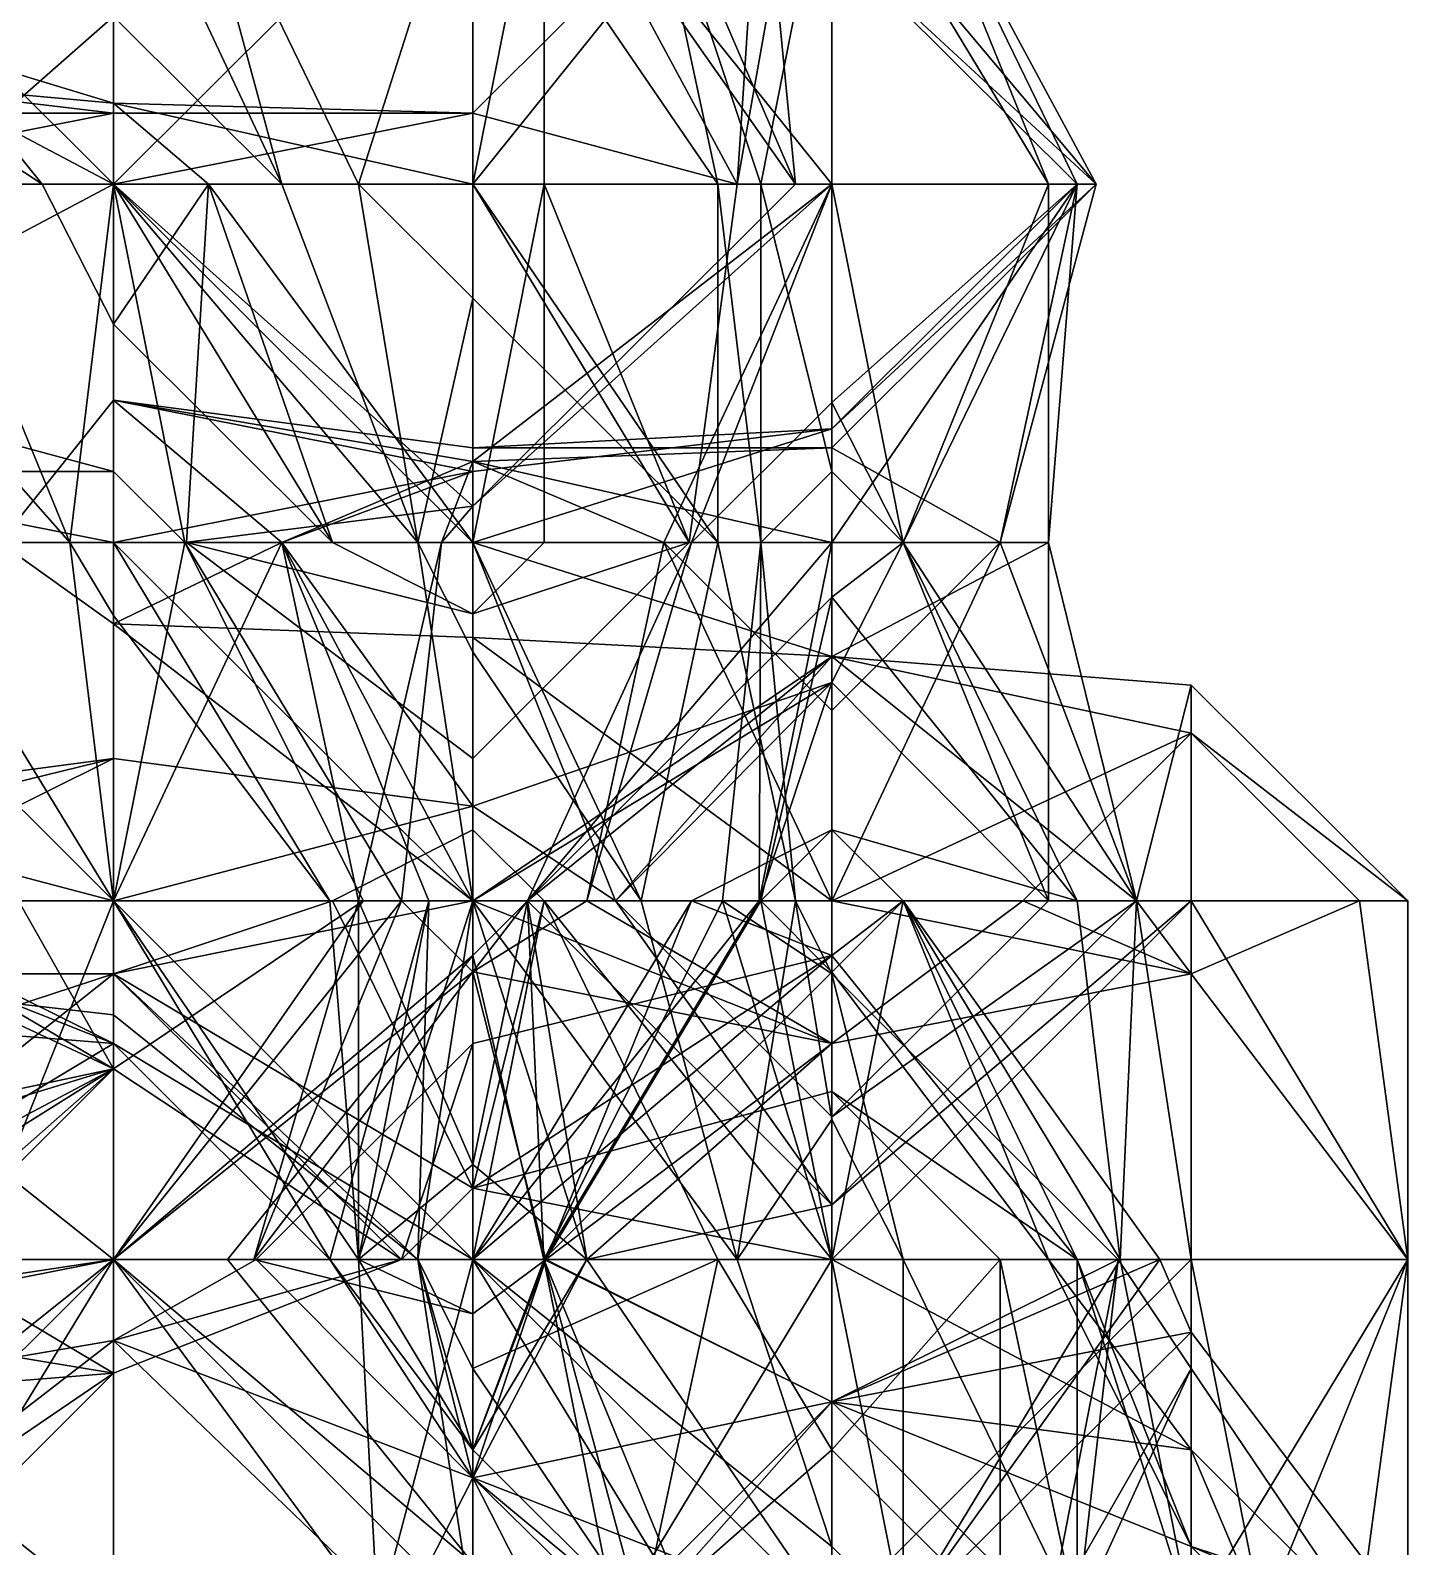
# Model space of a CAD drawing. Header units: metres. Extents: x 15 to 162, y 15 to 204.
# Drawn here: x 132.79 to 156.17, y 128.96 to 154.7 of the extents above; entities that cross this region are included whole.
import ezdxf

# ---------------------------------------------------------------- set-up
doc = ezdxf.new("R2010")
doc.units = ezdxf.units.M

msp = doc.modelspace()

# ---------------------------------------------------------------- linework, layer by layer
at = {"layer": 'fALFF_NINET_XXX_pre-post.nii', "color": 116, "linetype": 'CONTINUOUS'}
for points in [[(132.98969, 152.08333, 53.129032), (128.1, 158.16667, 50.36384), (128.1, 155.3171, 53.129032)], [(132.98969, 152.08333, 53.129032), (134.2, 152.08333, 51.957756), (128.1, 158.16667, 50.36384)], [(134.2, 152.08333, 51.957756), (134.2, 158.16667, 50.36384), (128.1, 158.16667, 50.36384)], [(140.3, 152.08333, 51.957756), (140.3, 158.16667, 51.957756), (134.2, 152.08333, 51.957756)], [(140.3, 158.16667, 51.957756), (134.2, 158.16667, 50.36384), (134.2, 152.08333, 51.957756)], [(134.2, 158.16667, 113.33256), (137.05737, 152.08333, 118.064514), (134.2, 154.9329, 118.064514)], [(134.2, 158.16667, 113.33256), (135.41031, 158.16667, 112.16129), (137.05737, 152.08333, 118.064514)], [(135.41031, 158.16667, 112.16129), (140.3, 158.16667, 109.02326), (138.36258, 152.08333, 112.16129)], [(135.41031, 158.16667, 112.16129), (138.36258, 152.08333, 112.16129), (137.05737, 152.08333, 118.064514)], [(140.3, 158.16667, 109.02326), (140.3, 152.08333, 110.28637), (138.36258, 152.08333, 112.16129)], [(141.51031, 158.16667, 53.129032), (140.3, 152.08333, 51.957756), (141.51031, 152.08333, 53.129032)], [(140.3, 158.16667, 51.957756), (140.3, 152.08333, 51.957756), (141.51031, 158.16667, 53.129032)], [(140.3, 153.28807, 64.935486), (145.19196, 158.16667, 64.935486), (144.78717, 152.08333, 59.032257)], [(140.3, 152.08333, 66.272316), (145.19196, 158.16667, 64.935486), (140.3, 153.28807, 64.935486)], [(140.3, 152.08333, 66.272316), (145.78047, 152.08333, 70.83871), (145.19196, 158.16667, 64.935486)], [(144.46259, 152.08333, 106.258064), (140.3, 158.16667, 109.02326), (143.15738, 158.16667, 106.258064)], [(140.3, 152.08333, 110.28637), (140.3, 158.16667, 109.02326), (144.46259, 152.08333, 106.258064)], [(141.51031, 152.08333, 53.129032), (144.78717, 152.08333, 59.032257), (141.51031, 158.16667, 53.129032)], [(144.78717, 152.08333, 59.032257), (145.86897, 158.16667, 59.032257), (141.51031, 158.16667, 53.129032)], [(146.4, 152.08333, 71.73803), (146.4, 156.23454, 76.741936), (141.51031, 158.16667, 76.741936)], [(146.4, 152.08333, 71.73803), (141.51031, 158.16667, 76.741936), (145.78047, 152.08333, 70.83871)], [(145.78047, 152.08333, 70.83871), (141.51031, 158.16667, 76.741936), (143.15738, 158.16667, 70.83871)], [(145.78047, 152.08333, 70.83871), (143.15738, 158.16667, 70.83871), (145.19196, 158.16667, 64.935486)], [(143.15738, 158.16667, 100.354836), (146.4, 158.16667, 95.62289), (145.19196, 152.08333, 100.354836)], [(145.19196, 152.08333, 100.354836), (144.46259, 152.08333, 106.258064), (143.15738, 158.16667, 100.354836)], [(144.46259, 152.08333, 106.258064), (143.15738, 158.16667, 106.258064), (143.15738, 158.16667, 100.354836)], [(145.19196, 158.16667, 64.935486), (145.86897, 158.16667, 59.032257), (144.78717, 152.08333, 59.032257)], [(146.4, 158.16667, 95.62289), (146.4, 152.08333, 98.00749), (145.19196, 152.08333, 100.354836)], [(146.4, 157.42526, 82.645164), (150.88716, 152.08333, 82.645164), (147.6103, 158.16667, 88.548386)], [(150.0744, 152.08333, 94.451614), (146.4, 158.16667, 95.62289), (147.6103, 158.16667, 94.451614)], [(146.4, 152.08333, 98.00749), (146.4, 158.16667, 95.62289), (150.0744, 152.08333, 94.451614)], [(150.88716, 152.08333, 82.645164), (150.56258, 152.08333, 88.548386), (147.6103, 158.16667, 88.548386)], [(150.56258, 152.08333, 88.548386), (150.0744, 152.08333, 94.451614), (147.6103, 158.16667, 88.548386)], [(150.0744, 152.08333, 94.451614), (147.6103, 158.16667, 94.451614), (147.6103, 158.16667, 88.548386)], [(146.4, 157.42526, 82.645164), (146.4, 156.23454, 76.741936), (150.88716, 152.08333, 82.645164)], [(150.56258, 152.08333, 76.741936), (146.4, 156.23454, 76.741936), (146.4, 152.08333, 71.73803)], [(150.88716, 152.08333, 82.645164), (146.4, 156.23454, 76.741936), (150.56258, 152.08333, 76.741936)], [(134.2, 152.08333, 54.30031), (132.98969, 152.08333, 53.129032), (128.1, 155.3171, 53.129032)], [(134.2, 152.08333, 54.30031), (128.1, 155.3171, 53.129032), (134.2, 153.46095, 59.032257)], [(134.2, 153.46095, 59.032257), (128.1, 155.3171, 53.129032), (128.1, 154.01546, 59.032257)], [(130.95737, 152.08333, 123.96774), (128.1, 154.9329, 123.96774), (134.2, 154.9329, 118.064514)], [(130.95737, 152.08333, 123.96774), (134.2, 154.9329, 118.064514), (134.2, 152.08333, 120.82972)], [(137.05737, 152.08333, 118.064514), (134.2, 152.08333, 120.82972), (134.2, 154.9329, 118.064514)], [(134.2, 153.46095, 59.032257), (128.1, 154.01546, 59.032257), (134.2, 153.28807, 64.935486)], [(128.1, 154.01546, 59.032257), (128.1, 153.28807, 64.935486), (134.2, 153.28807, 64.935486)], [(135.81284, 152.08333, 59.032257), (134.2, 152.08333, 54.30031), (134.2, 153.46095, 59.032257)], [(140.3, 152.08333, 63.374683), (135.81284, 152.08333, 59.032257), (134.2, 153.46095, 59.032257)], [(140.3, 152.08333, 63.374683), (134.2, 153.46095, 59.032257), (140.3, 153.28807, 64.935486)], [(140.3, 153.28807, 64.935486), (134.2, 153.46095, 59.032257), (134.2, 153.28807, 64.935486)], [(134.2, 153.28807, 64.935486), (128.1, 153.28807, 64.935486), (128.1, 152.08333, 69.667435)], [(134.2, 152.08333, 67.28283), (134.2, 153.28807, 64.935486), (128.1, 152.08333, 69.667435)], [(140.3, 153.28807, 64.935486), (134.2, 153.28807, 64.935486), (134.2, 152.08333, 67.28283)], [(140.3, 152.08333, 66.272316), (140.3, 153.28807, 64.935486), (134.2, 152.08333, 67.28283)], [(140.3, 153.28807, 64.935486), (144.78717, 152.08333, 59.032257), (140.3, 152.08333, 63.374683)], [(128.1, 148.84956, 64.935486), (134.2, 147.207, 64.935486), (134.2, 152.08333, 67.28283)], [(128.1, 152.08333, 69.667435), (128.1, 148.84956, 64.935486), (134.2, 152.08333, 67.28283)], [(133.45656, 146, 123.96774), (128.1, 152.08333, 126.73294), (130.95737, 152.08333, 123.96774)], [(128.1, 146, 129.1515), (128.1, 152.08333, 126.73294), (133.45656, 146, 123.96774)], [(130.95737, 152.08333, 123.96774), (134.2, 152.08333, 120.82972), (133.45656, 146, 123.96774)], [(134.2, 152.08333, 51.957756), (132.98969, 152.08333, 53.129032), (134.2, 149.70703, 53.129032)], [(134.2, 149.70703, 53.129032), (132.98969, 152.08333, 53.129032), (134.2, 152.08333, 54.30031)], [(134.2, 152.08333, 120.82972), (134.2, 146, 123.06842), (133.45656, 146, 123.96774)], [(137.91719, 146, 53.129032), (134.2, 152.08333, 51.957756), (134.2, 149.70703, 53.129032)], [(137.91719, 146, 53.129032), (140.3, 146, 51.957756), (134.2, 152.08333, 51.957756)], [(140.3, 146, 51.957756), (140.3, 152.08333, 51.957756), (134.2, 152.08333, 51.957756)], [(134.2, 149.70703, 53.129032), (134.2, 152.08333, 54.30031), (135.81284, 152.08333, 59.032257)], [(134.2, 149.70703, 53.129032), (135.81284, 152.08333, 59.032257), (137.91719, 146, 53.129032)], [(140.3, 146.61784, 70.83871), (134.2, 152.08333, 67.28283), (135.41031, 146, 64.935486)], [(140.3, 146.61784, 70.83871), (140.3, 152.08333, 66.272316), (134.2, 152.08333, 67.28283)], [(134.2, 152.08333, 67.28283), (134.2, 147.207, 64.935486), (135.41031, 146, 64.935486)], [(139.3707, 146, 118.064514), (134.2, 152.08333, 120.82972), (137.05737, 152.08333, 118.064514)], [(134.2, 146, 123.06842), (134.2, 152.08333, 120.82972), (139.3707, 146, 118.064514)], [(137.91719, 146, 53.129032), (135.81284, 152.08333, 59.032257), (135.43906, 146, 59.032257)], [(140.3, 146, 62.588142), (135.43906, 146, 59.032257), (135.81284, 152.08333, 59.032257)], [(140.3, 146, 62.588142), (135.81284, 152.08333, 59.032257), (140.3, 152.08333, 63.374683)], [(138.36258, 152.08333, 112.16129), (139.3707, 146, 118.064514), (137.05737, 152.08333, 118.064514)], [(140.3, 152.08333, 110.28637), (140.3, 150.15121, 112.16129), (138.36258, 152.08333, 112.16129)], [(140.3, 150.15121, 112.16129), (139.3707, 146, 118.064514), (138.36258, 152.08333, 112.16129)], [(141.51031, 152.08333, 53.129032), (140.3, 146, 51.957756), (141.51031, 146, 53.129032)], [(140.3, 152.08333, 51.957756), (140.3, 146, 51.957756), (141.51031, 152.08333, 53.129032)], [(143.97441, 146, 59.032257), (140.3, 152.08333, 63.374683), (144.78717, 152.08333, 59.032257)], [(140.3, 146, 62.588142), (140.3, 152.08333, 63.374683), (143.97441, 146, 59.032257)], [(140.3, 146.61784, 70.83871), (145.78047, 152.08333, 70.83871), (140.3, 152.08333, 66.272316)], [(140.3, 146.61784, 70.83871), (140.3, 147.37762, 76.741936), (146.4, 152.08333, 71.73803)], [(140.3, 146.61784, 70.83871), (146.4, 152.08333, 71.73803), (145.78047, 152.08333, 70.83871)], [(140.3, 147.37762, 76.741936), (143.54263, 146, 76.741936), (146.4, 152.08333, 71.73803)], [(140.3, 152.08333, 110.28637), (144.46259, 146, 112.16129), (140.3, 150.15121, 112.16129)], [(140.3, 152.08333, 110.28637), (144.46259, 152.08333, 106.258064), (144.46259, 146, 112.16129)], [(141.51031, 146, 53.129032), (143.97441, 146, 59.032257), (141.51031, 152.08333, 53.129032)], [(143.97441, 146, 59.032257), (144.78717, 152.08333, 59.032257), (141.51031, 152.08333, 53.129032)], [(143.54263, 146, 76.741936), (144.01718, 146, 70.83871), (146.4, 152.08333, 71.73803)], [(146.4, 148.3763, 70.83871), (146.4, 152.08333, 71.73803), (144.01718, 146, 70.83871)], [(145.19196, 152.08333, 100.354836), (145.19196, 146, 106.258064), (144.46259, 152.08333, 106.258064)], [(144.46259, 152.08333, 106.258064), (145.19196, 146, 106.258064), (144.46259, 146, 112.16129)], [(146.4, 152.08333, 98.00749), (146.4, 147.207, 100.354836), (145.19196, 152.08333, 100.354836)], [(146.4, 147.207, 100.354836), (145.19196, 146, 106.258064), (145.19196, 152.08333, 100.354836)], [(146.4, 148.3763, 70.83871), (150.56258, 152.08333, 76.741936), (146.4, 152.08333, 71.73803)], [(146.4, 148.3763, 70.83871), (147.6103, 146, 70.83871), (150.56258, 152.08333, 76.741936)], [(146.4, 147.60843, 82.645164), (150.88716, 152.08333, 82.645164), (149.25737, 146, 76.741936)], [(146.4, 147.93213, 88.548386), (150.88716, 152.08333, 82.645164), (146.4, 147.60843, 82.645164)], [(150.56258, 152.08333, 88.548386), (150.88716, 152.08333, 82.645164), (146.4, 147.93213, 88.548386)], [(146.4, 146, 90.89573), (150.56258, 152.08333, 88.548386), (146.4, 147.93213, 88.548386)], [(146.4, 146, 90.89573), (150.0744, 146, 94.451614), (150.56258, 152.08333, 88.548386)], [(146.4, 152.08333, 98.00749), (147.6103, 146, 100.354836), (146.4, 147.207, 100.354836)], [(146.4, 152.08333, 98.00749), (150.0744, 152.08333, 94.451614), (147.6103, 146, 100.354836)], [(147.6103, 146, 70.83871), (149.25737, 146, 76.741936), (150.56258, 152.08333, 76.741936)], [(150.0744, 152.08333, 94.451614), (150.0744, 146, 94.451614), (147.6103, 146, 100.354836)], [(150.88716, 152.08333, 82.645164), (150.56258, 152.08333, 76.741936), (149.25737, 146, 76.741936)], [(150.0744, 146, 94.451614), (150.0744, 152.08333, 94.451614), (150.56258, 152.08333, 88.548386)], [(140.3, 150.15121, 112.16129), (140.3, 146, 117.1652), (139.3707, 146, 118.064514)], [(144.46259, 146, 112.16129), (140.3, 146, 117.1652), (140.3, 150.15121, 112.16129)], [(134.2, 147.207, 64.935486), (128.1, 148.84956, 64.935486), (128.1, 147.207, 59.032257)], [(134.2, 146, 79.50713), (132.26257, 146, 82.645164), (134.2, 148.41896, 82.645164)], [(132.26257, 146, 82.645164), (134.2, 146, 85.783195), (134.2, 148.41896, 82.645164)], [(137.05737, 146, 76.741936), (134.2, 146, 79.50713), (134.2, 148.41896, 82.645164)], [(137.05737, 146, 76.741936), (134.2, 148.41896, 82.645164), (140.3, 147.37762, 76.741936)], [(140.3, 147.37762, 76.741936), (134.2, 148.41896, 82.645164), (140.3, 147.60843, 82.645164)], [(134.2, 146, 85.783195), (140.3, 147.20474, 88.548386), (134.2, 148.41896, 82.645164)], [(134.2, 148.41896, 82.645164), (140.3, 147.20474, 88.548386), (140.3, 147.60843, 82.645164)], [(144.01718, 146, 70.83871), (146.4, 146, 68.53276), (146.4, 148.3763, 70.83871)], [(147.6103, 146, 70.83871), (146.4, 148.3763, 70.83871), (146.4, 146, 68.53276)], [(146.4, 147.60843, 82.645164), (140.3, 147.60843, 82.645164), (146.4, 147.93213, 88.548386)], [(140.3, 147.60843, 82.645164), (140.3, 147.20474, 88.548386), (146.4, 147.93213, 88.548386)], [(146.4, 147.93213, 88.548386), (140.3, 147.20474, 88.548386), (140.3, 146, 90.109184)], [(146.4, 146, 90.89573), (146.4, 147.93213, 88.548386), (140.3, 146, 90.109184)], [(146.4, 146, 79.50713), (140.3, 147.37762, 76.741936), (146.4, 147.60843, 82.645164)], [(146.4, 147.60843, 82.645164), (140.3, 147.37762, 76.741936), (140.3, 147.60843, 82.645164)], [(146.4, 147.60843, 82.645164), (149.25737, 146, 76.741936), (146.4, 146, 79.50713)], [(139.76898, 146, 70.83871), (137.05737, 146, 76.741936), (140.3, 147.37762, 76.741936)], [(140.3, 146.61784, 70.83871), (139.76898, 146, 70.83871), (140.3, 147.37762, 76.741936)], [(146.4, 146, 79.50713), (143.54263, 146, 76.741936), (140.3, 147.37762, 76.741936)], [(134.2, 146, 62.629536), (128.1, 147.207, 59.032257), (130.48282, 146, 59.032257)], [(134.2, 146, 62.629536), (134.2, 147.207, 64.935486), (128.1, 147.207, 59.032257)], [(134.2, 146, 62.629536), (135.41031, 146, 64.935486), (134.2, 147.207, 64.935486)], [(134.2, 146, 85.783195), (137.05737, 146, 88.548386), (140.3, 147.20474, 88.548386)], [(137.05737, 146, 88.548386), (140.3, 146, 90.109184), (140.3, 147.20474, 88.548386)], [(146.4, 147.207, 100.354836), (146.4, 146, 101.52611), (145.19196, 146, 106.258064)], [(147.6103, 146, 100.354836), (146.4, 146, 101.52611), (146.4, 147.207, 100.354836)], [(140.3, 146.61784, 70.83871), (135.41031, 146, 64.935486), (139.76898, 146, 70.83871)], [(134.2, 139.91667, 127.52362), (130.95737, 139.91667, 129.87097), (128.1, 146, 129.1515)], [(134.2, 139.91667, 127.52362), (128.1, 146, 129.1515), (133.45656, 146, 123.96774)], [(134.2, 139.91667, 62.170288), (134.2, 146, 62.629536), (130.48282, 146, 59.032257)], [(132.58717, 139.91667, 59.032257), (134.2, 139.91667, 62.170288), (130.48282, 146, 59.032257)], [(134.2, 146, 79.50713), (134.2, 144.62238, 82.645164), (132.26257, 146, 82.645164)], [(134.2, 144.62238, 82.645164), (134.2, 146, 85.783195), (132.26257, 146, 82.645164)], [(134.2, 146, 123.06842), (134.2, 144.76433, 123.96774), (133.45656, 146, 123.96774)], [(134.2, 139.91667, 127.52362), (133.45656, 146, 123.96774), (134.2, 144.76433, 123.96774)], [(135.41031, 146, 64.935486), (134.2, 139.91667, 62.170288), (138.4414, 139.91667, 64.935486)], [(135.41031, 146, 64.935486), (134.2, 146, 62.629536), (134.2, 139.91667, 62.170288)], [(140.3, 139.91667, 78.302734), (134.2, 144.62238, 82.645164), (137.05737, 146, 76.741936)], [(137.05737, 146, 76.741936), (134.2, 144.62238, 82.645164), (134.2, 146, 79.50713)], [(140.3, 139.91667, 87.82893), (137.05737, 146, 88.548386), (134.2, 144.62238, 82.645164)], [(134.2, 146, 85.783195), (134.2, 144.62238, 82.645164), (137.05737, 146, 88.548386)], [(134.2, 139.91667, 92.890816), (137.05737, 146, 88.548386), (139.55656, 139.91667, 88.548386)], [(134.2, 139.91667, 92.890816), (140.3, 141.52509, 94.451614), (137.05737, 146, 88.548386)], [(137.8744, 139.91667, 123.96774), (134.2, 144.76433, 123.96774), (134.2, 146, 123.06842)], [(140.3, 139.91667, 120.82972), (137.8744, 139.91667, 123.96774), (134.2, 146, 123.06842)], [(140.3, 139.91667, 120.82972), (134.2, 146, 123.06842), (139.3707, 146, 118.064514)], [(138.4414, 139.91667, 64.935486), (139.09195, 139.91667, 70.83871), (135.41031, 146, 64.935486)], [(139.09195, 139.91667, 70.83871), (139.76898, 146, 70.83871), (135.41031, 146, 64.935486)], [(140.3, 144.793, 53.129032), (135.43906, 146, 59.032257), (140.3, 142.33563, 59.032257)], [(137.91719, 146, 53.129032), (135.43906, 146, 59.032257), (140.3, 144.793, 53.129032)], [(135.43906, 146, 59.032257), (140.3, 146, 62.588142), (140.3, 142.33563, 59.032257)], [(138.36258, 139.91667, 76.741936), (137.05737, 146, 76.741936), (139.76898, 146, 70.83871)], [(140.3, 139.91667, 78.302734), (137.05737, 146, 76.741936), (138.36258, 139.91667, 76.741936)], [(140.3, 139.91667, 87.82893), (139.55656, 139.91667, 88.548386), (137.05737, 146, 88.548386)], [(140.3, 146, 90.109184), (137.05737, 146, 88.548386), (140.3, 141.52509, 94.451614)], [(140.3, 146, 51.957756), (137.91719, 146, 53.129032), (140.3, 144.793, 53.129032)], [(139.09195, 139.91667, 70.83871), (138.36258, 139.91667, 76.741936), (139.76898, 146, 70.83871)], [(140.3, 146, 117.1652), (140.3, 144.14648, 118.064514), (139.3707, 146, 118.064514)], [(140.3, 139.91667, 120.82972), (139.3707, 146, 118.064514), (140.3, 144.14648, 118.064514)], [(140.3, 144.793, 53.129032), (141.51031, 146, 53.129032), (140.3, 146, 51.957756)], [(140.3, 144.793, 53.129032), (143.97441, 146, 59.032257), (141.51031, 146, 53.129032)], [(140.3, 144.793, 53.129032), (140.3, 142.33563, 59.032257), (143.97441, 146, 59.032257)], [(143.97441, 146, 59.032257), (140.3, 142.33563, 59.032257), (140.3, 146, 62.588142)], [(146.4, 144.06787, 88.548386), (146.4, 146, 90.89573), (140.3, 146, 90.109184)], [(146.4, 144.06787, 88.548386), (140.3, 146, 90.109184), (142.7256, 139.91667, 94.451614)], [(140.3, 141.52509, 94.451614), (142.7256, 139.91667, 94.451614), (140.3, 146, 90.109184)], [(140.3, 146, 117.1652), (143.15738, 139.91667, 118.064514), (140.3, 144.14648, 118.064514)], [(140.3, 146, 117.1652), (144.46259, 146, 112.16129), (143.15738, 139.91667, 118.064514)], [(146.4, 146, 68.53276), (141.2293, 139.91667, 64.935486), (146.4, 145.07324, 64.935486)], [(146.4, 146, 68.53276), (144.01718, 146, 70.83871), (141.2293, 139.91667, 64.935486)], [(144.01718, 146, 70.83871), (142.23743, 139.91667, 70.83871), (141.2293, 139.91667, 64.935486)], [(146.4, 139.91667, 74.86701), (142.23743, 139.91667, 70.83871), (143.54263, 146, 76.741936)], [(142.23743, 139.91667, 70.83871), (144.01718, 146, 70.83871), (143.54263, 146, 76.741936)], [(144.46259, 146, 112.16129), (145.78047, 139.91667, 112.16129), (143.15738, 139.91667, 118.064514)], [(146.4, 139.91667, 74.86701), (143.54263, 146, 76.741936), (146.4, 143.15044, 76.741936)], [(146.4, 146, 79.50713), (146.4, 143.15044, 76.741936), (143.54263, 146, 76.741936)], [(145.78047, 139.91667, 112.16129), (144.46259, 146, 112.16129), (145.19196, 146, 106.258064)], [(145.19196, 146, 106.258064), (145.16093, 139.91667, 100.354836), (144.54141, 139.91667, 106.258064)], [(144.54141, 139.91667, 106.258064), (145.78047, 139.91667, 112.16129), (145.19196, 146, 106.258064)], [(146.4, 146, 101.52611), (146.4, 143.6237, 100.354836), (145.16093, 139.91667, 100.354836)], [(146.4, 146, 101.52611), (145.16093, 139.91667, 100.354836), (145.19196, 146, 106.258064)], [(146.4, 145.07324, 64.935486), (147.6103, 146, 70.83871), (146.4, 146, 68.53276)], [(146.4, 145.07324, 64.935486), (150.56258, 139.91667, 64.935486), (147.6103, 146, 70.83871)], [(151.57071, 139.91667, 70.83871), (146.4, 139.91667, 74.86701), (149.25737, 146, 76.741936)], [(149.25737, 146, 76.741936), (146.4, 139.91667, 74.86701), (146.4, 143.15044, 76.741936)], [(149.25737, 146, 76.741936), (146.4, 143.15044, 76.741936), (146.4, 146, 79.50713)], [(146.4, 144.06787, 88.548386), (150.0744, 146, 94.451614), (146.4, 146, 90.89573)], [(146.4, 144.06787, 88.548386), (151.57071, 139.91667, 88.548386), (150.0744, 146, 94.451614)], [(146.4, 143.6237, 100.354836), (147.6103, 146, 100.354836), (150.0744, 139.91667, 94.451614)], [(146.4, 143.6237, 100.354836), (146.4, 146, 101.52611), (147.6103, 146, 100.354836)], [(150.56258, 139.91667, 64.935486), (151.57071, 139.91667, 70.83871), (147.6103, 146, 70.83871)], [(151.57071, 139.91667, 70.83871), (149.25737, 146, 76.741936), (147.6103, 146, 70.83871)], [(147.6103, 146, 100.354836), (150.0744, 146, 94.451614), (150.0744, 139.91667, 94.451614)], [(151.57071, 139.91667, 88.548386), (150.0744, 139.91667, 94.451614), (150.0744, 146, 94.451614)], [(145.18968, 139.91667, 59.032257), (146.4, 145.07324, 64.935486), (141.2293, 139.91667, 64.935486)], [(145.18968, 139.91667, 59.032257), (146.4, 141.12367, 59.032257), (146.4, 145.07324, 64.935486)], [(146.4, 145.07324, 64.935486), (146.4, 141.12367, 59.032257), (150.56258, 139.91667, 64.935486)], [(137.8744, 139.91667, 123.96774), (134.2, 139.91667, 127.52362), (134.2, 144.76433, 123.96774)], [(140.3, 139.91667, 78.302734), (140.3, 144.39157, 82.645164), (134.2, 144.62238, 82.645164)], [(140.3, 139.91667, 87.82893), (134.2, 144.62238, 82.645164), (140.3, 144.39157, 82.645164)], [(146.4, 139.91667, 78.61686), (140.3, 144.39157, 82.645164), (140.3, 139.91667, 78.302734)], [(146.4, 139.91667, 78.61686), (146.4, 144.06787, 82.645164), (140.3, 144.39157, 82.645164)], [(140.3, 139.91667, 87.82893), (140.3, 144.39157, 82.645164), (146.4, 144.06787, 88.548386)], [(140.3, 144.39157, 82.645164), (146.4, 144.06787, 82.645164), (146.4, 144.06787, 88.548386)], [(143.15738, 139.91667, 118.064514), (140.3, 139.91667, 120.82972), (140.3, 144.14648, 118.064514)], [(140.3, 139.91667, 87.82893), (146.4, 144.06787, 88.548386), (141.2293, 139.91667, 88.548386)], [(146.4, 144.06787, 88.548386), (142.7256, 139.91667, 94.451614), (141.2293, 139.91667, 88.548386)], [(152.5, 142.76624, 76.741936), (146.4, 144.06787, 82.645164), (146.4, 139.91667, 78.61686)], [(152.5, 142.76624, 76.741936), (152.5, 143.58104, 82.645164), (146.4, 144.06787, 82.645164)], [(151.57071, 139.91667, 88.548386), (146.4, 144.06787, 88.548386), (152.5, 143.58104, 82.645164)], [(146.4, 144.06787, 88.548386), (146.4, 144.06787, 82.645164), (152.5, 143.58104, 82.645164)], [(140.3, 139.91667, 96.798965), (145.16093, 139.91667, 100.354836), (146.4, 143.6237, 100.354836)], [(140.3, 139.91667, 96.798965), (146.4, 143.6237, 100.354836), (140.3, 141.52509, 94.451614)], [(142.7256, 139.91667, 94.451614), (140.3, 141.52509, 94.451614), (146.4, 143.6237, 100.354836)], [(146.4, 139.91667, 99.15575), (142.7256, 139.91667, 94.451614), (146.4, 143.6237, 100.354836)], [(146.4, 143.6237, 100.354836), (150.0744, 139.91667, 94.451614), (146.4, 139.91667, 99.15575)], [(151.57071, 139.91667, 88.548386), (152.5, 143.58104, 82.645164), (152.5, 139.91667, 87.3493)], [(152.5, 143.58104, 82.645164), (152.5, 142.76624, 76.741936), (156.17441, 139.91667, 82.645164)], [(156.17441, 139.91667, 82.645164), (152.5, 139.91667, 87.3493), (152.5, 143.58104, 82.645164)], [(149.64262, 139.91667, 76.741936), (152.5, 142.76624, 76.741936), (146.4, 139.91667, 78.61686)], [(152.5, 139.91667, 72.63735), (152.5, 142.76624, 76.741936), (149.64262, 139.91667, 76.741936)], [(155.35738, 139.91667, 76.741936), (152.5, 142.76624, 76.741936), (152.5, 139.91667, 72.63735)], [(156.17441, 139.91667, 82.645164), (152.5, 142.76624, 76.741936), (155.35738, 139.91667, 76.741936)], [(134.2, 142.33563, 94.451614), (134.2, 139.91667, 92.890816), (128.1, 141.52509, 94.451614)], [(129.33907, 139.91667, 100.354836), (134.2, 142.33563, 94.451614), (128.1, 140.84343, 100.354836)], [(128.1, 140.84343, 100.354836), (134.2, 142.33563, 94.451614), (128.1, 141.52509, 94.451614)], [(129.33907, 139.91667, 100.354836), (134.2, 139.91667, 96.798965), (134.2, 142.33563, 94.451614)], [(134.2, 139.91667, 92.890816), (134.2, 142.33563, 94.451614), (140.3, 141.52509, 94.451614)], [(140.3, 141.52509, 94.451614), (134.2, 142.33563, 94.451614), (134.2, 139.91667, 96.798965)], [(134.2, 139.91667, 92.890816), (128.1, 139.91667, 93.28255), (128.1, 141.52509, 94.451614)], [(140.3, 139.91667, 96.798965), (140.3, 141.52509, 94.451614), (134.2, 139.91667, 96.798965)], [(140.3, 139.91667, 28.344852), (140.3, 141.12367, 29.516129), (137.91719, 139.91667, 29.516129)], [(137.91719, 139.91667, 29.516129), (140.3, 141.12367, 29.516129), (140.3, 139.91667, 30.687405)], [(141.51031, 139.91667, 29.516129), (140.3, 141.12367, 29.516129), (140.3, 139.91667, 28.344852)], [(141.51031, 139.91667, 29.516129), (140.3, 139.91667, 30.687405), (140.3, 141.12367, 29.516129)], [(146.4, 139.91667, 44.919857), (146.4, 141.12367, 47.225807), (144.01718, 139.91667, 47.225807)], [(146.4, 141.12367, 53.129032), (144.01718, 139.91667, 47.225807), (146.4, 141.12367, 47.225807)], [(146.4, 141.12367, 53.129032), (145.18968, 139.91667, 53.129032), (144.01718, 139.91667, 47.225807)], [(146.4, 141.12367, 53.129032), (146.4, 141.12367, 59.032257), (145.18968, 139.91667, 53.129032)], [(146.4, 141.12367, 59.032257), (145.18968, 139.91667, 59.032257), (145.18968, 139.91667, 53.129032)], [(147.6103, 139.91667, 47.225807), (146.4, 141.12367, 47.225807), (146.4, 139.91667, 44.919857)], [(147.6103, 139.91667, 53.129032), (146.4, 141.12367, 47.225807), (147.6103, 139.91667, 47.225807)], [(146.4, 141.12367, 53.129032), (146.4, 141.12367, 47.225807), (147.6103, 139.91667, 53.129032)], [(147.6103, 139.91667, 59.032257), (146.4, 141.12367, 53.129032), (147.6103, 139.91667, 53.129032)], [(146.4, 141.12367, 59.032257), (146.4, 141.12367, 53.129032), (147.6103, 139.91667, 59.032257)], [(150.56258, 139.91667, 64.935486), (146.4, 141.12367, 59.032257), (147.6103, 139.91667, 59.032257)], [(128.1, 133.83333, 60.203533), (134.2, 137.0671, 64.935486), (132.58717, 139.91667, 59.032257)], [(128.1, 139.91667, 93.28255), (134.2, 139.91667, 92.890816), (134.2, 137.4977, 94.451614)], [(128.1, 137.98454, 94.451614), (128.1, 139.91667, 93.28255), (134.2, 137.4977, 94.451614)], [(128.1, 133.83333, 99.45552), (134.2, 137.4977, 94.451614), (129.33907, 139.91667, 100.354836)], [(129.33907, 139.91667, 100.354836), (128.1, 139.91667, 101.074295), (134.2, 137.0671, 106.258064)], [(128.1, 139.91667, 101.074295), (128.1, 133.83333, 102.15348), (134.2, 137.0671, 106.258064)], [(129.0293, 133.83333, 100.354836), (129.33907, 139.91667, 100.354836), (134.2, 137.0671, 106.258064)], [(129.33907, 139.91667, 100.354836), (134.2, 137.4977, 94.451614), (134.2, 139.91667, 96.798965)], [(130.95737, 139.91667, 129.87097), (134.2, 139.91667, 127.52362), (131.7744, 133.83333, 129.87097)], [(134.2, 139.91667, 127.52362), (134.2, 133.83333, 127.99605), (131.7744, 133.83333, 129.87097)], [(134.2, 139.91667, 62.170288), (132.58717, 139.91667, 59.032257), (134.2, 137.0671, 64.935486)], [(139.3707, 133.83333, 23.612904), (140.3, 139.91667, 28.344852), (134.2, 138.68098, 29.516129)], [(137.91719, 139.91667, 29.516129), (134.2, 138.68098, 29.516129), (140.3, 139.91667, 28.344852)], [(134.2, 138.68098, 29.516129), (137.91719, 139.91667, 29.516129), (140.3, 135.04034, 35.419353)], [(134.2, 137.0671, 64.935486), (138.4414, 139.91667, 64.935486), (134.2, 139.91667, 62.170288)], [(140.3, 138.71193, 70.83871), (139.09195, 139.91667, 70.83871), (134.2, 133.83333, 67.28283)], [(134.2, 137.0671, 64.935486), (134.2, 133.83333, 67.28283), (138.4414, 139.91667, 64.935486)], [(139.09195, 139.91667, 70.83871), (138.4414, 139.91667, 64.935486), (134.2, 133.83333, 67.28283)], [(134.2, 139.91667, 92.890816), (137.8744, 133.83333, 94.451614), (134.2, 137.4977, 94.451614)], [(134.2, 139.91667, 92.890816), (139.55656, 139.91667, 88.548386), (137.8744, 133.83333, 94.451614)], [(134.2, 137.4977, 94.451614), (140.3, 133.83333, 99.18357), (134.2, 139.91667, 96.798965)], [(134.2, 139.91667, 96.798965), (140.3, 133.83333, 99.18357), (140.3, 139.91667, 96.798965)], [(138.36258, 133.83333, 123.96774), (134.2, 139.91667, 127.52362), (137.8744, 139.91667, 123.96774)], [(134.2, 133.83333, 127.99605), (134.2, 139.91667, 127.52362), (138.36258, 133.83333, 123.96774)], [(140.3, 138.71193, 70.83871), (136.58281, 133.83333, 76.741936), (139.09195, 139.91667, 70.83871)], [(139.09195, 139.91667, 70.83871), (136.58281, 133.83333, 76.741936), (138.36258, 139.91667, 76.741936)], [(138.36258, 133.83333, 82.645164), (138.36258, 139.91667, 76.741936), (136.58281, 133.83333, 76.741936)], [(139.55656, 139.91667, 88.548386), (139.3707, 133.83333, 88.548386), (137.8744, 133.83333, 94.451614)], [(137.8744, 139.91667, 123.96774), (140.3, 139.91667, 120.82972), (138.36258, 133.83333, 123.96774)], [(137.91719, 139.91667, 29.516129), (140.3, 139.91667, 30.687405), (140.3, 135.04034, 35.419353)], [(140.3, 135.44176, 82.645164), (140.3, 139.91667, 78.302734), (138.36258, 139.91667, 76.741936)], [(140.3, 135.44176, 82.645164), (138.36258, 139.91667, 76.741936), (138.36258, 133.83333, 82.645164)], [(140.3, 139.91667, 87.82893), (140.3, 135.44176, 82.645164), (138.36258, 133.83333, 82.645164)], [(140.3, 139.91667, 87.82893), (138.36258, 133.83333, 82.645164), (139.55656, 139.91667, 88.548386)], [(139.55656, 139.91667, 88.548386), (138.36258, 133.83333, 82.645164), (139.3707, 133.83333, 88.548386)], [(140.3, 139.91667, 120.82972), (140.3, 133.83333, 122.40694), (138.36258, 133.83333, 123.96774)], [(139.3707, 133.83333, 23.612904), (140.3, 133.83333, 24.512222), (140.3, 139.91667, 28.344852)], [(141.51031, 139.91667, 29.516129), (140.3, 133.83333, 24.512222), (144.46259, 133.83333, 29.516129)], [(140.3, 139.91667, 28.344852), (140.3, 133.83333, 24.512222), (141.51031, 139.91667, 29.516129)], [(146.4, 133.83333, 32.65416), (140.3, 135.04034, 35.419353), (141.51031, 139.91667, 29.516129)], [(141.51031, 139.91667, 29.516129), (140.3, 135.04034, 35.419353), (140.3, 139.91667, 30.687405)], [(140.3, 133.83333, 46.026714), (146.4, 138.98991, 41.322582), (144.01718, 139.91667, 47.225807)], [(140.3, 133.83333, 46.026714), (144.01718, 139.91667, 47.225807), (141.53906, 133.83333, 47.225807)], [(140.3, 138.98991, 64.935486), (141.50804, 133.83333, 59.032257), (141.2293, 139.91667, 64.935486)], [(140.3, 138.71193, 70.83871), (140.3, 138.98991, 64.935486), (141.2293, 139.91667, 64.935486)], [(142.23743, 139.91667, 70.83871), (140.3, 138.71193, 70.83871), (141.2293, 139.91667, 64.935486)], [(140.3, 138.71193, 70.83871), (142.23743, 139.91667, 70.83871), (146.4, 137.4977, 76.741936)], [(146.4, 137.4977, 76.741936), (146.4, 139.91667, 78.61686), (140.3, 139.91667, 78.302734)], [(146.4, 137.4977, 76.741936), (140.3, 139.91667, 78.302734), (142.23743, 133.83333, 82.645164)], [(140.3, 135.44176, 82.645164), (142.23743, 133.83333, 82.645164), (140.3, 139.91667, 78.302734)], [(140.3, 135.44176, 82.645164), (140.3, 139.91667, 87.82893), (141.2293, 139.91667, 88.548386)], [(142.23743, 133.83333, 82.645164), (140.3, 135.44176, 82.645164), (141.2293, 139.91667, 88.548386)], [(145.16093, 139.91667, 100.354836), (140.3, 133.83333, 99.18357), (141.51031, 133.83333, 100.354836)], [(145.16093, 139.91667, 100.354836), (140.3, 139.91667, 96.798965), (140.3, 133.83333, 99.18357)], [(144.78717, 133.83333, 118.064514), (140.3, 139.91667, 120.82972), (143.15738, 139.91667, 118.064514)], [(140.3, 133.83333, 122.40694), (140.3, 139.91667, 120.82972), (144.78717, 133.83333, 118.064514)], [(141.2293, 139.91667, 64.935486), (141.50804, 133.83333, 59.032257), (145.18968, 139.91667, 59.032257)], [(142.23743, 133.83333, 82.645164), (141.2293, 139.91667, 88.548386), (146.4, 134.76009, 88.548386)], [(141.2293, 139.91667, 88.548386), (142.7256, 139.91667, 94.451614), (146.4, 134.76009, 88.548386)], [(146.4, 138.70966, 53.129032), (145.18968, 139.91667, 53.129032), (141.50804, 133.83333, 59.032257)], [(145.18968, 139.91667, 53.129032), (145.18968, 139.91667, 59.032257), (141.50804, 133.83333, 59.032257)], [(146.4, 133.83333, 32.65416), (141.51031, 139.91667, 29.516129), (144.46259, 133.83333, 29.516129)], [(146.4, 133.83333, 102.70219), (144.54141, 139.91667, 106.258064), (141.51031, 133.83333, 100.354836)], [(141.51031, 133.83333, 100.354836), (144.54141, 139.91667, 106.258064), (145.16093, 139.91667, 100.354836)], [(146.4, 133.83333, 50.78169), (141.53906, 133.83333, 47.225807), (145.18968, 139.91667, 53.129032)], [(141.53906, 133.83333, 47.225807), (144.01718, 139.91667, 47.225807), (145.18968, 139.91667, 53.129032)], [(142.23743, 139.91667, 70.83871), (146.4, 139.91667, 74.86701), (146.4, 137.4977, 76.741936)], [(146.4, 134.76009, 88.548386), (142.7256, 139.91667, 94.451614), (146.4, 136.2523, 94.451614)], [(142.7256, 139.91667, 94.451614), (146.4, 139.91667, 99.15575), (146.4, 136.2523, 94.451614)], [(145.78047, 139.91667, 112.16129), (144.78717, 133.83333, 118.064514), (143.15738, 139.91667, 118.064514)], [(144.01718, 139.91667, 47.225807), (146.4, 138.98991, 41.322582), (146.4, 139.91667, 44.919857)], [(146.4, 133.83333, 102.70219), (146.4, 138.68098, 106.258064), (144.54141, 139.91667, 106.258064)], [(144.54141, 139.91667, 106.258064), (146.4, 138.68098, 106.258064), (145.78047, 139.91667, 112.16129)], [(146.4, 136.20964, 112.16129), (144.78717, 133.83333, 118.064514), (145.78047, 139.91667, 112.16129)], [(146.4, 133.83333, 50.78169), (145.18968, 139.91667, 53.129032), (146.4, 138.70966, 53.129032)], [(146.4, 138.68098, 106.258064), (146.4, 136.20964, 112.16129), (145.78047, 139.91667, 112.16129)], [(146.4, 138.98991, 41.322582), (147.6103, 139.91667, 47.225807), (146.4, 139.91667, 44.919857)], [(146.4, 138.98991, 41.322582), (150.56258, 133.83333, 41.322582), (147.6103, 139.91667, 47.225807)], [(146.4, 138.70966, 53.129032), (147.6103, 139.91667, 53.129032), (150.0744, 133.83333, 47.225807)], [(146.4, 133.83333, 54.298103), (147.6103, 139.91667, 53.129032), (146.4, 138.70966, 53.129032)], [(146.4, 133.83333, 54.298103), (151.96898, 133.83333, 59.032257), (147.6103, 139.91667, 53.129032)], [(146.4, 139.91667, 74.86701), (151.57071, 139.91667, 70.83871), (152.5, 138.68098, 70.83871)], [(146.4, 139.91667, 74.86701), (152.5, 138.68098, 70.83871), (146.4, 137.4977, 76.741936)], [(149.64262, 139.91667, 76.741936), (146.4, 137.4977, 76.741936), (152.5, 138.68098, 70.83871)], [(146.4, 137.4977, 76.741936), (149.64262, 139.91667, 76.741936), (146.4, 139.91667, 78.61686)], [(146.4, 134.76009, 88.548386), (151.57071, 139.91667, 88.548386), (152.5, 139.91667, 87.3493)], [(146.4, 134.76009, 88.548386), (152.5, 139.91667, 87.3493), (146.4, 133.83333, 87.64907)], [(146.4, 133.83333, 87.64907), (152.5, 139.91667, 87.3493), (152.5, 133.83333, 87.3493)], [(146.4, 136.2523, 94.451614), (151.57071, 139.91667, 88.548386), (146.4, 134.76009, 88.548386)], [(150.0744, 139.91667, 94.451614), (151.57071, 139.91667, 88.548386), (146.4, 136.2523, 94.451614)], [(146.4, 136.2523, 94.451614), (146.4, 139.91667, 99.15575), (150.0744, 139.91667, 94.451614)], [(150.56258, 133.83333, 41.322582), (150.0744, 133.83333, 47.225807), (147.6103, 139.91667, 47.225807)], [(147.6103, 139.91667, 53.129032), (147.6103, 139.91667, 47.225807), (150.0744, 133.83333, 47.225807)], [(151.96898, 133.83333, 59.032257), (147.6103, 139.91667, 59.032257), (147.6103, 139.91667, 53.129032)], [(151.96898, 133.83333, 59.032257), (151.29196, 133.83333, 64.935486), (147.6103, 139.91667, 59.032257)], [(151.29196, 133.83333, 64.935486), (150.56258, 139.91667, 64.935486), (147.6103, 139.91667, 59.032257)], [(152.5, 139.91667, 72.63735), (149.64262, 139.91667, 76.741936), (152.5, 138.68098, 70.83871)], [(151.29196, 133.83333, 64.935486), (151.57071, 139.91667, 70.83871), (150.56258, 139.91667, 64.935486)], [(152.5, 133.83333, 67.28283), (151.57071, 139.91667, 70.83871), (151.29196, 133.83333, 64.935486)], [(152.5, 133.83333, 67.28283), (152.5, 138.68098, 70.83871), (151.57071, 139.91667, 70.83871)], [(152.5, 138.68098, 70.83871), (155.35738, 139.91667, 76.741936), (152.5, 139.91667, 72.63735)], [(152.5, 138.68098, 70.83871), (156.17441, 133.83333, 70.83871), (155.35738, 139.91667, 76.741936)], [(156.17441, 133.83333, 82.645164), (152.5, 139.91667, 87.3493), (156.17441, 139.91667, 82.645164)], [(152.5, 133.83333, 87.3493), (152.5, 139.91667, 87.3493), (156.17441, 133.83333, 82.645164)], [(156.17441, 133.83333, 70.83871), (156.17441, 133.83333, 76.741936), (155.35738, 139.91667, 76.741936)], [(156.17441, 133.83333, 76.741936), (156.17441, 133.83333, 82.645164), (155.35738, 139.91667, 76.741936)], [(156.17441, 133.83333, 82.645164), (156.17441, 139.91667, 82.645164), (155.35738, 139.91667, 76.741936)], [(140.3, 138.98991, 64.935486), (140.3, 138.71193, 70.83871), (134.2, 133.83333, 67.28283)], [(140.3, 138.98991, 64.935486), (134.2, 133.83333, 67.28283), (136.13742, 133.83333, 64.935486)], [(136.13742, 133.83333, 64.935486), (140.3, 133.83333, 60.90718), (140.3, 138.98991, 64.935486)], [(146.4, 136.6829, 35.419353), (146.4, 138.98991, 41.322582), (140.3, 135.04034, 35.419353)], [(140.3, 135.04034, 35.419353), (146.4, 138.98991, 41.322582), (140.3, 137.4977, 41.322582)], [(140.3, 133.83333, 46.026714), (140.3, 137.4977, 41.322582), (146.4, 138.98991, 41.322582)], [(140.3, 138.98991, 64.935486), (140.3, 133.83333, 60.90718), (141.50804, 133.83333, 59.032257)], [(146.4, 138.98991, 41.322582), (146.4, 136.6829, 35.419353), (150.56258, 133.83333, 41.322582)], [(134.2, 133.83333, 19.5846), (128.1, 138.68098, 23.612904), (128.1, 133.83333, 20.057024)], [(134.2, 137.98454, 23.612904), (128.1, 138.68098, 23.612904), (134.2, 133.83333, 19.5846)], [(134.2, 137.98454, 23.612904), (134.2, 138.68098, 29.516129), (128.1, 138.68098, 23.612904)], [(128.1, 138.68098, 23.612904), (134.2, 138.68098, 29.516129), (128.1, 136.6829, 29.516129)], [(134.2, 138.68098, 29.516129), (128.1, 133.83333, 32.281322), (128.1, 136.6829, 29.516129)], [(134.2, 133.83333, 33.07201), (128.1, 133.83333, 32.281322), (134.2, 138.68098, 29.516129)], [(139.3707, 133.83333, 23.612904), (134.2, 138.68098, 29.516129), (134.2, 137.98454, 23.612904)], [(134.2, 138.68098, 29.516129), (140.3, 135.04034, 35.419353), (139.08969, 133.83333, 35.419353)], [(134.2, 138.68098, 29.516129), (139.08969, 133.83333, 35.419353), (134.2, 133.83333, 33.07201)], [(140.3, 138.71193, 70.83871), (140.3, 133.83333, 76.22804), (136.58281, 133.83333, 76.741936)], [(140.3, 138.71193, 70.83871), (146.4, 137.4977, 76.741936), (141.53906, 133.83333, 76.741936)], [(140.3, 138.71193, 70.83871), (141.53906, 133.83333, 76.741936), (140.3, 133.83333, 76.22804)], [(146.4, 138.70966, 53.129032), (141.50804, 133.83333, 59.032257), (146.4, 133.83333, 54.298103)], [(146.4, 138.70966, 53.129032), (150.0744, 133.83333, 47.225807), (146.4, 133.83333, 50.78169)], [(151.26094, 133.83333, 106.258064), (146.4, 138.68098, 106.258064), (146.4, 133.83333, 102.70219)], [(147.6103, 133.83333, 112.16129), (146.4, 138.68098, 106.258064), (151.26094, 133.83333, 106.258064)], [(146.4, 136.20964, 112.16129), (146.4, 138.68098, 106.258064), (147.6103, 133.83333, 112.16129)], [(156.17441, 133.83333, 70.83871), (152.5, 138.68098, 70.83871), (152.5, 133.83333, 67.28283)], [(128.1, 133.83333, 99.45552), (128.1, 137.98454, 94.451614), (134.2, 137.4977, 94.451614)], [(139.3707, 133.83333, 23.612904), (134.2, 137.98454, 23.612904), (134.2, 133.83333, 19.5846)], [(134.2, 137.4977, 94.451614), (137.8744, 133.83333, 94.451614), (140.3, 133.83333, 99.18357)], [(139.08969, 133.83333, 35.419353), (140.3, 137.4977, 41.322582), (136.6256, 133.83333, 41.322582)], [(136.6256, 133.83333, 41.322582), (140.3, 137.4977, 41.322582), (140.3, 133.83333, 46.026714)], [(140.3, 135.04034, 35.419353), (140.3, 137.4977, 41.322582), (139.08969, 133.83333, 35.419353)], [(146.4, 137.4977, 76.741936), (142.23743, 133.83333, 82.645164), (141.53906, 133.83333, 76.741936)], [(128.1, 133.83333, 60.203533), (128.1, 135.76546, 64.935486), (134.2, 137.0671, 64.935486)], [(130.52559, 133.83333, 70.83871), (134.2, 137.0671, 64.935486), (128.1, 135.21095, 70.83871)], [(128.1, 135.21095, 70.83871), (134.2, 137.0671, 64.935486), (128.1, 135.76546, 64.935486)], [(130.95737, 133.83333, 106.258064), (134.2, 137.0671, 106.258064), (128.1, 133.83333, 102.15348)], [(129.0293, 133.83333, 100.354836), (134.2, 137.0671, 106.258064), (134.2, 133.83333, 104.38314)], [(130.52559, 133.83333, 70.83871), (134.2, 133.83333, 67.28283), (134.2, 137.0671, 64.935486)], [(130.95737, 133.83333, 106.258064), (134.2, 133.83333, 107.594894), (134.2, 137.0671, 106.258064)], [(139.08969, 133.83333, 106.258064), (134.2, 133.83333, 104.38314), (134.2, 137.0671, 106.258064)], [(139.08969, 133.83333, 106.258064), (134.2, 137.0671, 106.258064), (134.2, 133.83333, 107.594894)], [(146.4, 133.83333, 32.65416), (146.4, 136.6829, 35.419353), (140.3, 135.04034, 35.419353)], [(149.25737, 133.83333, 35.419353), (146.4, 136.6829, 35.419353), (146.4, 133.83333, 32.65416)], [(150.56258, 133.83333, 41.322582), (146.4, 136.6829, 35.419353), (149.25737, 133.83333, 35.419353)], [(146.4, 136.20964, 112.16129), (146.4, 133.83333, 113.33256), (144.78717, 133.83333, 118.064514)], [(147.6103, 133.83333, 112.16129), (146.4, 133.83333, 113.33256), (146.4, 136.20964, 112.16129)], [(142.23743, 133.83333, 82.645164), (146.4, 134.76009, 88.548386), (146.4, 133.83333, 87.64907)], [(134.2, 127.75, 18.223574), (134.2, 133.83333, 19.5846), (128.1, 127.75, 19.270477)], [(134.2, 133.83333, 19.5846), (128.1, 133.83333, 20.057024), (128.1, 127.75, 19.270477)], [(134.2, 131.90121, 35.419353), (128.1, 127.75, 34.250286), (134.2, 133.83333, 33.07201)], [(134.2, 133.83333, 33.07201), (128.1, 127.75, 34.250286), (128.1, 133.83333, 32.281322)], [(130.48282, 127.75, 64.935486), (134.2, 133.83333, 67.28283), (128.1, 128.957, 70.83871)], [(130.52559, 133.83333, 70.83871), (128.1, 128.957, 70.83871), (134.2, 133.83333, 67.28283)], [(130.95737, 133.83333, 106.258064), (128.1, 132.90657, 100.354836), (134.2, 131.90121, 106.258064)], [(129.0293, 133.83333, 100.354836), (134.2, 133.83333, 104.38314), (128.1, 132.90657, 100.354836)], [(134.2, 133.83333, 104.38314), (134.2, 131.90121, 106.258064), (128.1, 132.90657, 100.354836)], [(131.7744, 133.83333, 129.87097), (134.2, 133.83333, 127.99605), (128.1, 132.62633, 123.96774)], [(134.2, 133.83333, 127.99605), (134.2, 127.75, 128.31017), (128.1, 132.62633, 123.96774)], [(130.48282, 127.75, 64.935486), (134.2, 127.75, 65.65494), (134.2, 133.83333, 67.28283)], [(134.2, 131.90121, 106.258064), (134.2, 133.83333, 107.594894), (130.95737, 133.83333, 106.258064)], [(139.3707, 133.83333, 23.612904), (134.2, 133.83333, 19.5846), (140.3, 127.75, 20.847708)], [(134.2, 133.83333, 19.5846), (134.2, 127.75, 18.223574), (140.3, 127.75, 20.847708)], [(134.2, 131.90121, 35.419353), (134.2, 133.83333, 33.07201), (139.08969, 133.83333, 35.419353)], [(134.2, 132.45572, 41.322582), (134.2, 131.90121, 35.419353), (139.08969, 133.83333, 35.419353)], [(136.6256, 133.83333, 41.322582), (134.2, 132.45572, 41.322582), (139.08969, 133.83333, 35.419353)], [(134.2, 132.45572, 41.322582), (136.6256, 133.83333, 41.322582), (140.3, 130.1263, 47.225807)], [(140.3, 128.67676, 64.935486), (136.13742, 133.83333, 64.935486), (134.2, 133.83333, 67.28283)], [(140.3, 128.67676, 64.935486), (134.2, 133.83333, 67.28283), (140.3, 127.75, 65.8348)], [(140.3, 127.75, 65.8348), (134.2, 133.83333, 67.28283), (134.2, 127.75, 65.65494)], [(134.2, 131.90121, 106.258064), (134.2, 133.83333, 104.38314), (139.08969, 133.83333, 106.258064)], [(134.2, 131.90121, 106.258064), (139.08969, 133.83333, 106.258064), (134.2, 133.83333, 107.594894)], [(138.68716, 127.75, 123.96774), (134.2, 133.83333, 127.99605), (138.36258, 133.83333, 123.96774)], [(134.2, 127.75, 128.31017), (134.2, 133.83333, 127.99605), (138.68716, 127.75, 123.96774)], [(140.3, 133.83333, 60.90718), (136.13742, 133.83333, 64.935486), (140.3, 128.67676, 64.935486)], [(140.3, 133.83333, 76.22804), (140.3, 132.90657, 76.741936), (136.58281, 133.83333, 76.741936)], [(136.58281, 133.83333, 76.741936), (140.3, 132.90657, 76.741936), (138.36258, 133.83333, 82.645164)], [(136.6256, 133.83333, 41.322582), (140.3, 133.83333, 46.026714), (140.3, 130.1263, 47.225807)], [(140.3, 130.1263, 88.548386), (140.3, 130.59956, 94.451614), (137.8744, 133.83333, 94.451614)], [(139.3707, 133.83333, 88.548386), (140.3, 130.1263, 88.548386), (137.8744, 133.83333, 94.451614)], [(140.3, 130.59956, 94.451614), (140.3, 133.83333, 99.18357), (137.8744, 133.83333, 94.451614)], [(140.3, 132.90657, 76.741936), (140.3, 130.59956, 82.645164), (138.36258, 133.83333, 82.645164)], [(138.36258, 133.83333, 82.645164), (140.3, 130.59956, 82.645164), (139.3707, 133.83333, 88.548386)], [(138.36258, 133.83333, 123.96774), (140.3, 133.83333, 122.40694), (138.68716, 127.75, 123.96774)], [(140.3, 133.83333, 122.40694), (140.3, 127.75, 122.63091), (138.68716, 127.75, 123.96774)], [(139.3707, 133.83333, 23.612904), (140.3, 127.75, 20.847708), (140.3, 131.97981, 23.612904)], [(140.3, 131.97981, 23.612904), (140.3, 133.83333, 24.512222), (139.3707, 133.83333, 23.612904)], [(140.3, 130.59956, 82.645164), (140.3, 130.1263, 88.548386), (139.3707, 133.83333, 88.548386)], [(140.3, 131.97981, 23.612904), (144.46259, 133.83333, 29.516129), (140.3, 133.83333, 24.512222)], [(143.15738, 127.75, 23.612904), (144.46259, 133.83333, 29.516129), (140.3, 131.97981, 23.612904)], [(140.3, 130.1263, 47.225807), (140.3, 133.83333, 46.026714), (141.53906, 133.83333, 47.225807)], [(140.3, 130.1263, 47.225807), (141.53906, 133.83333, 47.225807), (146.4, 131.41437, 53.129032)], [(140.3, 133.83333, 60.90718), (140.3, 128.67676, 64.935486), (144.01718, 127.75, 64.935486)], [(140.3, 133.83333, 60.90718), (144.01718, 127.75, 64.935486), (141.50804, 133.83333, 59.032257)], [(140.3, 132.90657, 76.741936), (140.3, 133.83333, 76.22804), (141.53906, 133.83333, 76.741936)], [(140.3, 130.59956, 82.645164), (140.3, 132.90657, 76.741936), (141.53906, 133.83333, 76.741936)], [(142.23743, 133.83333, 82.645164), (140.3, 130.59956, 82.645164), (141.53906, 133.83333, 76.741936)], [(142.23743, 133.83333, 82.645164), (146.4, 127.75, 86.20104), (140.3, 130.1263, 88.548386)], [(142.23743, 133.83333, 82.645164), (140.3, 130.1263, 88.548386), (140.3, 130.59956, 82.645164)], [(140.3, 130.59956, 94.451614), (141.51031, 133.83333, 100.354836), (140.3, 133.83333, 99.18357)], [(143.15738, 127.75, 94.451614), (141.51031, 133.83333, 100.354836), (140.3, 130.59956, 94.451614)], [(146.4, 128.957, 118.064514), (140.3, 133.83333, 122.40694), (144.78717, 133.83333, 118.064514)], [(146.4, 128.957, 118.064514), (146.4, 127.75, 119.23579), (140.3, 133.83333, 122.40694)], [(146.4, 127.75, 119.23579), (140.3, 127.75, 122.63091), (140.3, 133.83333, 122.40694)], [(146.4, 133.83333, 54.298103), (141.50804, 133.83333, 59.032257), (142.7256, 127.75, 53.129032)], [(141.50804, 133.83333, 59.032257), (142.7256, 127.75, 59.032257), (142.7256, 127.75, 53.129032)], [(141.50804, 133.83333, 59.032257), (144.01718, 127.75, 64.935486), (142.7256, 127.75, 59.032257)], [(143.15738, 127.75, 94.451614), (146.4, 131.41437, 100.354836), (141.51031, 133.83333, 100.354836)], [(146.4, 131.41437, 100.354836), (146.4, 133.83333, 102.70219), (141.51031, 133.83333, 100.354836)], [(141.53906, 133.83333, 47.225807), (146.4, 133.83333, 50.78169), (146.4, 131.41437, 53.129032)], [(142.23743, 133.83333, 82.645164), (146.4, 133.83333, 87.64907), (146.4, 127.75, 86.20104)], [(146.4, 133.83333, 54.298103), (142.7256, 127.75, 53.129032), (146.4, 131.41437, 53.129032)], [(143.15738, 127.75, 23.612904), (146.4, 130.59956, 29.516129), (144.46259, 133.83333, 29.516129)], [(146.4, 130.59956, 29.516129), (146.4, 133.83333, 32.65416), (144.46259, 133.83333, 29.516129)], [(146.4, 133.83333, 113.33256), (146.4, 128.957, 118.064514), (144.78717, 133.83333, 118.064514)], [(146.4, 130.59956, 29.516129), (149.25737, 133.83333, 35.419353), (146.4, 133.83333, 32.65416)], [(146.4, 130.59956, 29.516129), (149.25737, 127.75, 29.516129), (149.25737, 133.83333, 35.419353)], [(146.4, 133.83333, 50.78169), (150.0744, 133.83333, 47.225807), (152.5, 130.59956, 47.225807)], [(146.4, 133.83333, 50.78169), (152.5, 130.59956, 47.225807), (146.4, 131.41437, 53.129032)], [(151.96898, 133.83333, 59.032257), (146.4, 133.83333, 54.298103), (146.4, 131.41437, 53.129032)], [(151.96898, 133.83333, 59.032257), (146.4, 131.41437, 53.129032), (152.5, 132.59766, 59.032257)], [(152.5, 127.75, 83.81644), (146.4, 127.75, 86.20104), (152.5, 133.83333, 87.3493)], [(152.5, 133.83333, 87.3493), (146.4, 127.75, 86.20104), (146.4, 133.83333, 87.64907)], [(146.4, 131.41437, 100.354836), (151.26094, 133.83333, 106.258064), (146.4, 133.83333, 102.70219)], [(150.0744, 127.75, 100.354836), (151.26094, 133.83333, 106.258064), (146.4, 131.41437, 100.354836)], [(146.4, 133.83333, 113.33256), (147.6103, 127.75, 118.064514), (146.4, 128.957, 118.064514)], [(146.4, 133.83333, 113.33256), (147.6103, 133.83333, 112.16129), (147.6103, 127.75, 118.064514)], [(152.5, 132.59766, 59.032257), (147.6103, 127.75, 64.935486), (151.96898, 133.83333, 59.032257)], [(151.96898, 133.83333, 59.032257), (147.6103, 127.75, 64.935486), (151.29196, 133.83333, 64.935486)], [(147.6103, 127.75, 64.935486), (152.5, 127.75, 68.07352), (151.29196, 133.83333, 64.935486)], [(151.26094, 133.83333, 106.258064), (150.56258, 127.75, 112.16129), (147.6103, 133.83333, 112.16129)], [(147.6103, 133.83333, 112.16129), (150.56258, 127.75, 112.16129), (147.6103, 127.75, 118.064514)], [(149.25737, 127.75, 29.516129), (150.56258, 127.75, 35.419353), (149.25737, 133.83333, 35.419353)], [(150.56258, 127.75, 35.419353), (150.56258, 133.83333, 41.322582), (149.25737, 133.83333, 35.419353)], [(152.5, 128.957, 41.322582), (152.5, 130.59956, 47.225807), (150.0744, 133.83333, 47.225807)], [(150.56258, 133.83333, 41.322582), (152.5, 128.957, 41.322582), (150.0744, 133.83333, 47.225807)], [(150.0744, 127.75, 100.354836), (152.5, 131.97981, 106.258064), (151.26094, 133.83333, 106.258064)], [(152.5, 127.75, 40.151306), (152.5, 128.957, 41.322582), (150.56258, 133.83333, 41.322582)], [(152.5, 127.75, 40.151306), (150.56258, 133.83333, 41.322582), (150.56258, 127.75, 35.419353)], [(152.5, 131.97981, 106.258064), (150.56258, 127.75, 112.16129), (151.26094, 133.83333, 106.258064)], [(152.5, 127.75, 68.07352), (152.5, 133.83333, 67.28283), (151.29196, 133.83333, 64.935486)], [(156.17441, 133.83333, 70.83871), (152.5, 127.75, 68.07352), (155.35738, 127.75, 70.83871)], [(152.5, 133.83333, 67.28283), (152.5, 127.75, 68.07352), (156.17441, 133.83333, 70.83871)], [(153.71031, 127.75, 82.645164), (152.5, 133.83333, 87.3493), (156.17441, 133.83333, 82.645164)], [(152.5, 127.75, 83.81644), (152.5, 133.83333, 87.3493), (153.71031, 127.75, 82.645164)], [(156.17441, 127.75, 76.741936), (153.71031, 127.75, 82.645164), (156.17441, 133.83333, 76.741936)], [(153.71031, 127.75, 82.645164), (156.17441, 133.83333, 82.645164), (156.17441, 133.83333, 76.741936)], [(155.35738, 127.75, 70.83871), (156.17441, 127.75, 76.741936), (156.17441, 133.83333, 70.83871)], [(156.17441, 127.75, 76.741936), (156.17441, 133.83333, 76.741936), (156.17441, 133.83333, 70.83871)], [(129.71283, 127.75, 123.96774), (128.1, 132.62633, 123.96774), (134.2, 127.75, 128.31017)], [(152.5, 132.59766, 59.032257), (146.4, 131.41437, 53.129032), (152.5, 128.957, 53.129032)], [(152.5, 132.59766, 59.032257), (152.5, 127.75, 62.588142), (147.6103, 127.75, 64.935486)], [(152.5, 132.59766, 59.032257), (152.5, 128.957, 53.129032), (156.17441, 127.75, 59.032257)], [(156.17441, 127.75, 59.032257), (152.5, 127.75, 62.588142), (152.5, 132.59766, 59.032257)], [(134.2, 131.90121, 35.419353), (134.2, 132.45572, 41.322582), (128.1, 131.41437, 41.322582)], [(134.2, 132.45572, 41.322582), (128.1, 127.75, 46.026714), (128.1, 131.41437, 41.322582)], [(134.2, 127.75, 45.888977), (128.1, 127.75, 46.026714), (134.2, 132.45572, 41.322582)], [(134.2, 132.45572, 41.322582), (140.3, 130.1263, 47.225807), (139.08969, 127.75, 47.225807)], [(134.2, 132.45572, 41.322582), (139.08969, 127.75, 47.225807), (134.2, 127.75, 45.888977)], [(134.2, 131.90121, 35.419353), (130.03741, 127.75, 35.419353), (128.1, 127.75, 34.250286)], [(130.03741, 127.75, 35.419353), (134.2, 131.90121, 35.419353), (128.1, 131.41437, 41.322582)], [(143.15738, 127.75, 23.612904), (140.3, 131.97981, 23.612904), (140.3, 127.75, 20.847708)], [(150.0744, 127.75, 100.354836), (152.5, 127.75, 103.49287), (152.5, 131.97981, 106.258064)], [(152.5, 131.97981, 106.258064), (152.5, 127.75, 109.02326), (150.56258, 127.75, 112.16129)], [(155.35738, 127.75, 106.258064), (152.5, 131.97981, 106.258064), (152.5, 127.75, 103.49287)], [(155.35738, 127.75, 106.258064), (152.5, 127.75, 109.02326), (152.5, 131.97981, 106.258064)], [(140.3, 130.1263, 47.225807), (146.4, 131.41437, 53.129032), (142.7256, 127.75, 53.129032)], [(143.15738, 127.75, 94.451614), (146.4, 127.75, 96.798965), (146.4, 131.41437, 100.354836)], [(146.4, 131.41437, 53.129032), (152.5, 130.59956, 47.225807), (152.5, 128.957, 53.129032)], [(150.0744, 127.75, 100.354836), (146.4, 131.41437, 100.354836), (146.4, 127.75, 96.798965)], [(140.3, 130.59956, 94.451614), (140.3, 130.1263, 88.548386), (143.15738, 127.75, 94.451614)], [(143.15738, 127.75, 23.612904), (146.4, 127.75, 26.750935), (146.4, 130.59956, 29.516129)], [(149.25737, 127.75, 29.516129), (146.4, 130.59956, 29.516129), (146.4, 127.75, 26.750935)], [(152.5, 130.59956, 47.225807), (152.5, 128.957, 41.322582), (155.35738, 127.75, 47.225807)], [(153.71031, 127.75, 53.129032), (152.5, 130.59956, 47.225807), (155.35738, 127.75, 47.225807)], [(152.5, 128.957, 53.129032), (152.5, 130.59956, 47.225807), (153.71031, 127.75, 53.129032)], [(139.08969, 127.75, 47.225807), (140.3, 130.1263, 47.225807), (140.3, 127.75, 48.397083)], [(140.3, 130.1263, 47.225807), (142.7256, 127.75, 53.129032), (140.3, 127.75, 48.397083)], [(140.3, 130.1263, 88.548386), (146.4, 127.75, 86.20104), (141.51031, 127.75, 88.548386)], [(143.15738, 127.75, 94.451614), (140.3, 130.1263, 88.548386), (141.51031, 127.75, 88.548386)], [(147.6103, 127.75, 118.064514), (146.4, 127.75, 119.23579), (146.4, 128.957, 118.064514)], [(153.71031, 127.75, 41.322582), (152.5, 128.957, 41.322582), (152.5, 127.75, 40.151306)], [(155.35738, 127.75, 47.225807), (152.5, 128.957, 41.322582), (153.71031, 127.75, 41.322582)], [(156.17441, 127.75, 59.032257), (152.5, 128.957, 53.129032), (153.71031, 127.75, 53.129032)]]:
    msp.add_3dface(points, dxfattribs=at)

doc.saveas('drawing.dxf')
